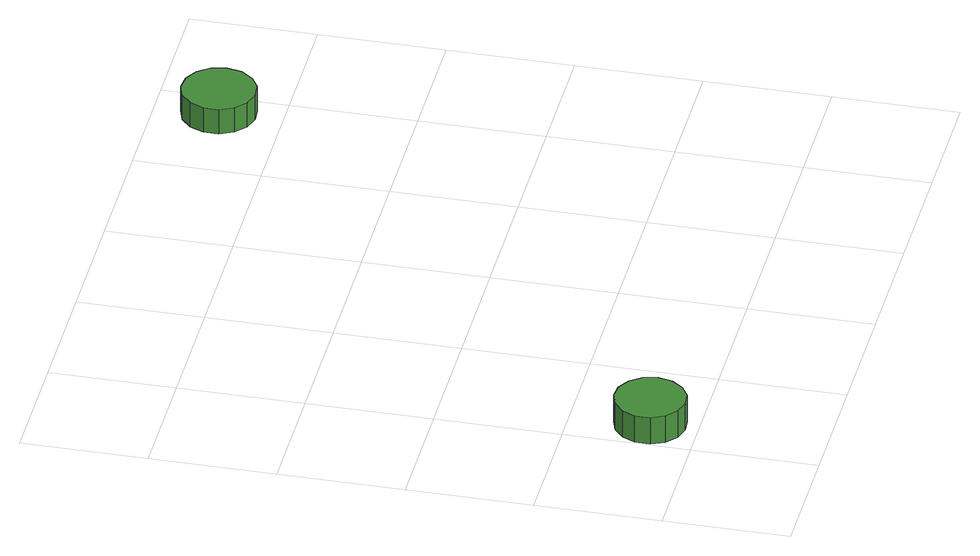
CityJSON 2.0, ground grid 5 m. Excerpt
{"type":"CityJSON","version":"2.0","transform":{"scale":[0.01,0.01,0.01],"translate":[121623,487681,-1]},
"CityObjects":{
"tree1":{"type":"SolitaryVegetationObject","attributes":{"function":"something"},"geometry":[{"type":"MultiSurface","lod":"1","boundaries":[[[0,1,2,3,4,5,6,7,8,9,10,11,12,13,14]],[[15,16,17,18,19,20,21,22,23,24,25,26,27,28,29]],[[0,29,28,1]],[[1,28,27,2]],[[2,27,26,3]],[[3,26,25,4]],[[4,25,24,5]],[[5,24,23,6]],[[6,23,22,7]],[[7,22,21,8]],[[8,21,20,9]],[[9,20,19,10]],[[10,19,18,11]],[[11,18,17,12]],[[12,17,16,13]],[[13,16,15,14]],[[14,15,29,0]]]}]},
"tree2":{"type":"SolitaryVegetationObject","attributes":{"function":"something"},"geometry":[{"type":"MultiSurface","lod":"1","boundaries":[[[30,31,32,33,34,35,36,37,38,39,40,41,42,43,44]],[[45,46,47,48,49,50,51,52,53,54,55,56,57,58,59]],[[30,59,58,31]],[[31,58,57,32]],[[32,57,56,33]],[[33,56,55,34]],[[34,55,54,35]],[[35,54,53,36]],[[36,53,52,37]],[[37,52,51,38]],[[38,51,50,39]],[[39,50,49,40]],[[40,49,48,41]],[[41,48,47,42]],[[42,47,46,43]],[[43,46,45,44]],[[44,45,59,30]]]}]}
},
"vertices":[
[290,190,196],[278,247,196],[243,294,196],[193,323,196],[135,329,196],[80,311,196],[36,272,196],[12,219,196],[12,160,196],[36,107,196],[80,68,196],[135,50,196],[193,56,196],[243,85,196],[278,133,196],[278,133,77],[243,85,77],[193,56,77],[135,50,77],[80,68,77],[36,107,77],[12,160,77],[12,219,77],[36,272,77],[80,311,77],[135,329,77],[193,323,77],[243,294,77],[278,247,77],[290,190,77],
[2025,2247,197],[2013,2307,197],[1977,2356,197],[1925,2386,197],[1864,2392,197],[1807,2374,197],[1762,2333,197],[1737,2278,197],[1737,2217,197],[1762,2162,197],[1807,2121,197],[1864,2103,197],[1925,2109,197],[1977,2139,197],[2013,2188,197],[2013,2188,87],[1977,2139,87],[1925,2109,87],[1864,2103,87],[1807,2121,87],[1762,2162,87],[1737,2217,87],[1737,2278,87],[1762,2333,87],[1807,2374,87],[1864,2392,87],[1925,2386,87],[1977,2356,87],[2013,2307,87],[2025,2247,87]
]}
